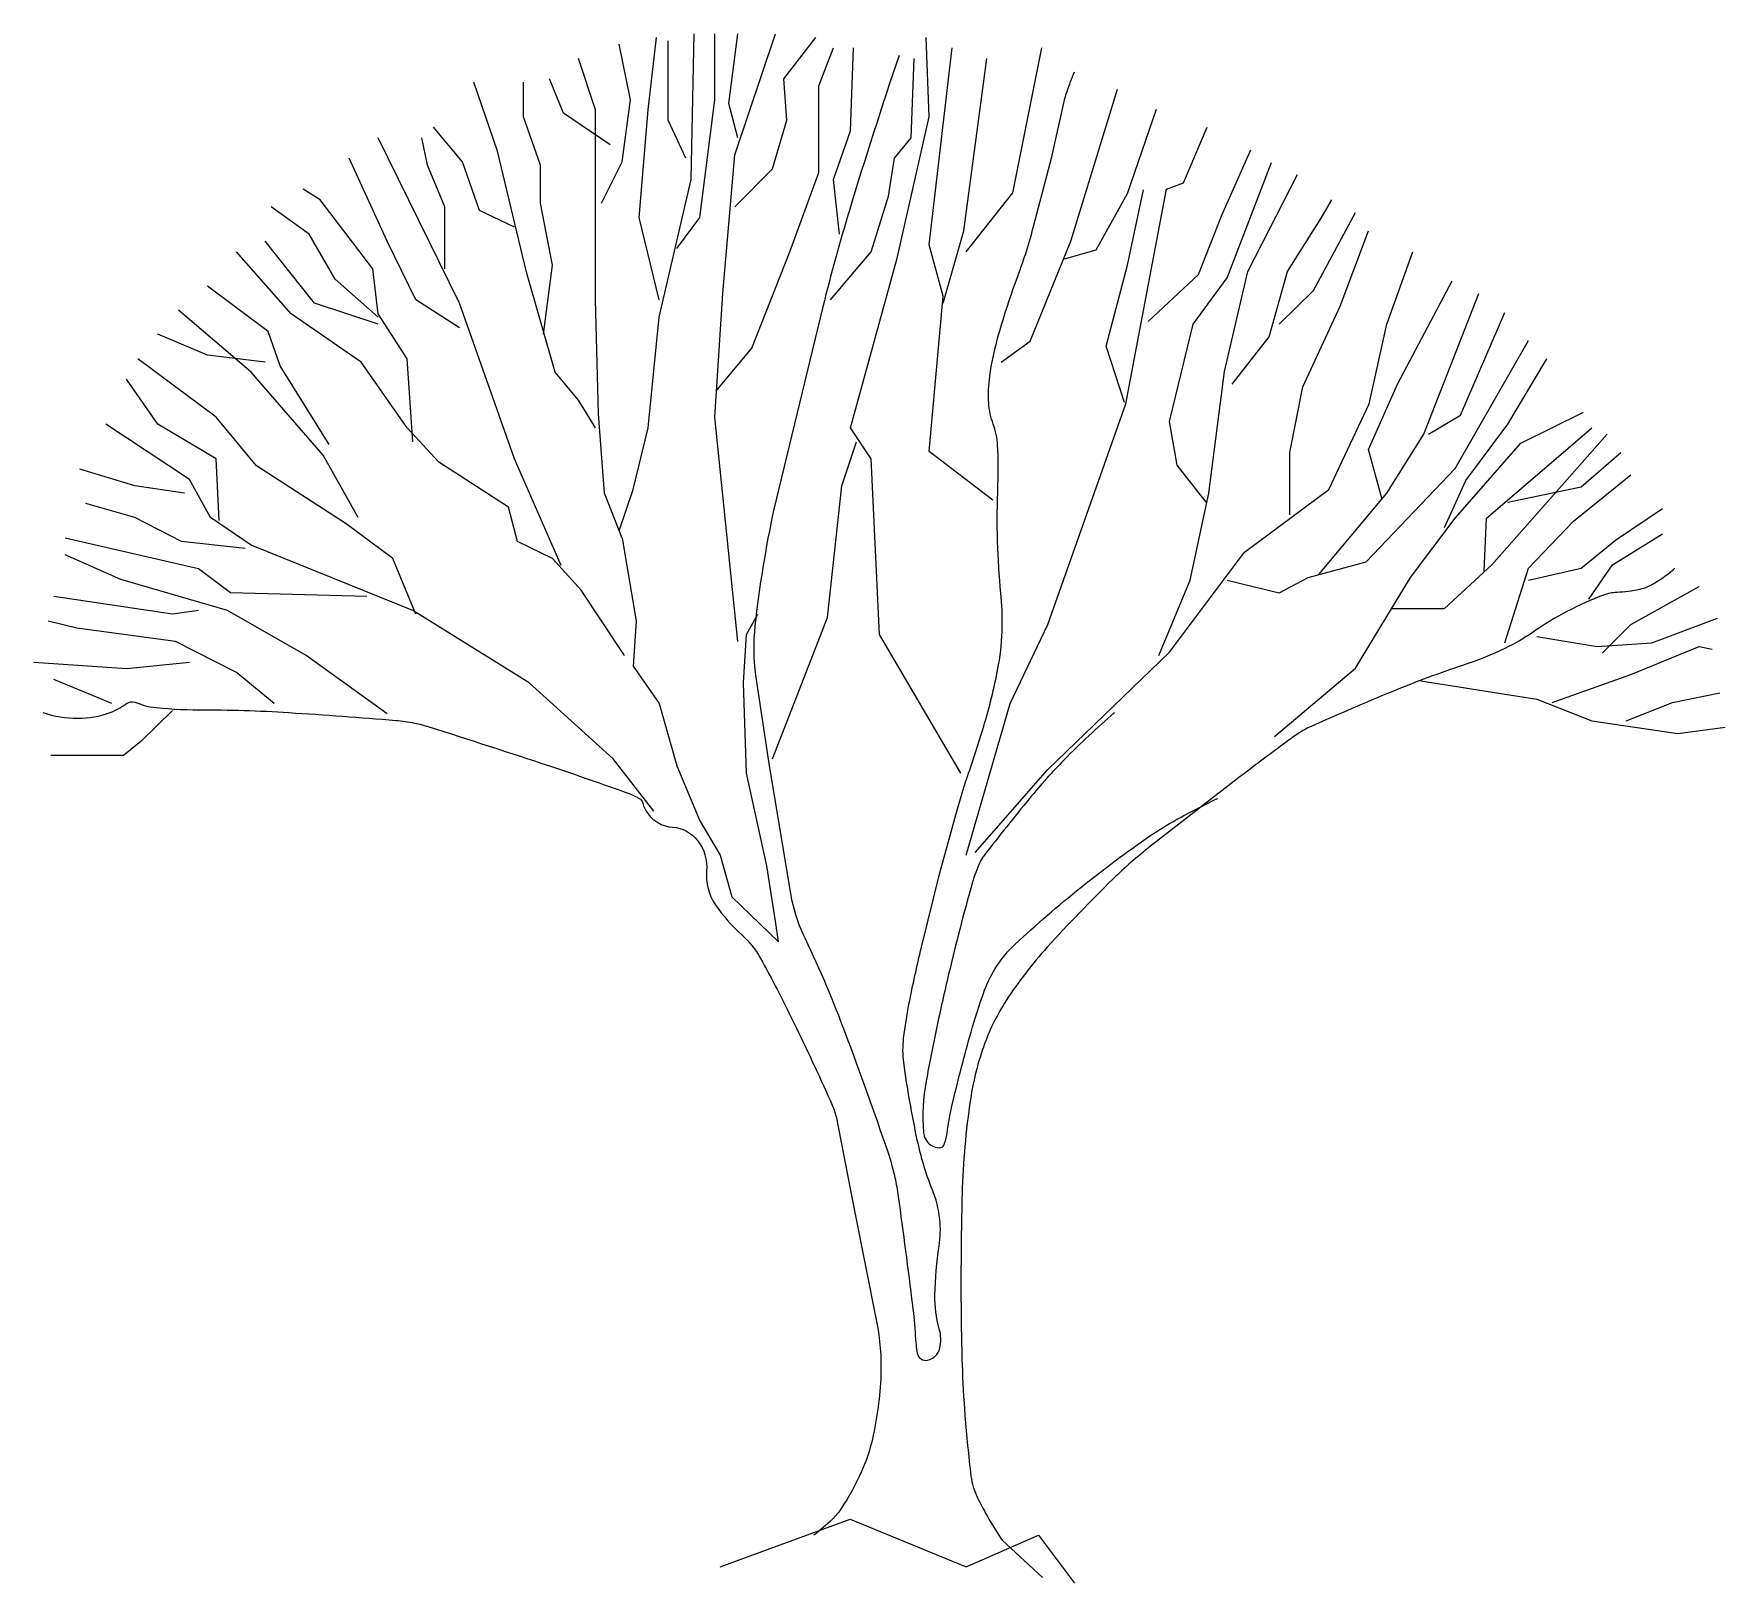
# Model space of a CAD drawing. Extents: x -5.3 to 4.8, y -0.1 to 9.2.
import ezdxf

# ---------------------------------------------------------------- set-up
doc = ezdxf.new("R2010")
doc.units = 0
doc.header["$LTSCALE"] = 100
doc.header["$MEASUREMENT"] = 0
doc.layers.add('P-ARVORE', color=2, linetype='CONTINUOUS')

msp = doc.modelspace()

# ---------------------------------------------------------------- linework, layer by layer
at = {"layer": 'P-ARVORE', "linetype": 'CONTINUOUS'}
for points in [[(-1.932, 8.212), (-1.808, 8.461), (-1.758, 8.832), (-1.826, 9.166)], [(-1.826, 6.245), (-1.741, 6.494), (-1.652, 6.865), (-1.585, 7.528), (-1.393, 8.355), (-1.375, 9.229)], [(-1.585, 7.633), (-1.705, 8.127), (-1.652, 8.773), (-1.602, 9.208)], [(-1.425, 8.482), (-1.531, 8.71), (-1.531, 9.187)], [(-1.478, 7.941), (-1.34, 8.127), (-1.251, 8.832), (-1.251, 9.229)], [(-1.113, 5.582), (-1.251, 6.928), (-1.202, 7.671), (-1.131, 8.503), (-0.886, 9.229)], [(-1.237, 7.093), (-1.028, 7.342), (-0.801, 7.92), (-0.627, 8.397), (-0.627, 8.917), (-0.539, 9.145)], [(-1.113, 8.604), (-1.166, 8.811), (-1.113, 9.229)], [(-1.131, 8.191), (-0.904, 8.419), (-0.819, 8.71), (-0.837, 8.959), (-0.645, 9.208)], [(-0.503, 8.026), (-0.539, 8.355), (-0.436, 8.646), (-0.418, 9.145)], [(0.227, 4.792), (-0.262, 5.624), (-0.312, 6.679), (-0.436, 6.865), (-0.156, 7.882), (0.036, 8.731), (0.018, 9.208)], [(0.419, 6.43), (0.036, 6.722), (0.121, 7.654), (0.036, 7.963), (0.174, 9.145)], [(0.259, 7.92), (0.539, 8.275), (0.713, 9.145)], [(-1.808, 6.202), (-1.914, 6.472), (-1.95, 6.949), (-1.968, 7.633), (-1.968, 8.296), (-1.968, 8.773), (-2.07, 9.081)], [(-0.556, 7.633), (-0.312, 7.92), (-0.209, 8.254), (-0.173, 8.482), (-0.071, 8.604), (-0.053, 9.081)], [(0.121, 7.612), (0.245, 8.047), (0.383, 9.081)], [(-1.968, 6.865), (-2.07, 7.03), (-2.209, 7.199), (-2.382, 7.798), (-2.556, 8.524), (-2.698, 8.938)], [(-2.28, 7.426), (-2.226, 7.84), (-2.297, 8.212), (-2.297, 8.44), (-2.4, 8.731), (-2.4, 8.938)], [(-1.879, 8.562), (-2.159, 8.752), (-2.244, 8.959)], [(0.468, 7.258), (0.642, 7.384), (0.887, 7.984), (1.167, 8.896)], [(0.848, 7.878), (1.039, 7.933), (1.227, 8.271), (1.401, 8.777)], [(-2.453, 8.068), (-2.663, 8.169), (-2.765, 8.461), (-2.939, 8.668)], [(0.259, 4.299), (0.522, 5.21), (0.748, 5.683), (1.216, 7.009), (1.461, 8.296), (1.564, 8.334), (1.706, 8.668)], [(-2.173, 6.038), (-2.453, 6.679), (-2.783, 7.612), (-3.272, 8.604)], [(-2.872, 7.819), (-2.872, 8.191), (-2.975, 8.44), (-3.01, 8.604)], [(1.351, 7.502), (1.653, 7.785), (1.794, 8.14), (1.968, 8.532)], [(-2.783, 7.464), (-3.045, 7.633), (-3.219, 7.984), (-3.446, 8.482)], [(1.699, 6.418), (1.525, 6.641), (1.479, 6.903), (1.621, 7.486), (1.826, 7.764), (2.092, 8.456)], [(1.415, 5.497), (1.603, 5.949), (1.716, 6.472), (1.809, 7.203), (1.95, 7.802), (2.248, 8.385)], [(-3.063, 6.781), (-3.099, 7.279), (-3.272, 7.549), (-3.304, 7.819), (-3.62, 8.233), (-3.723, 8.296)], [(1.209, 7.017), (1.099, 7.355), (1.227, 7.84), (1.323, 8.292)], [(1.855, 7.127), (2.078, 7.41), (2.188, 7.802), (2.39, 8.123), (2.454, 8.233)], [(-3.272, 7.528), (-3.531, 7.756), (-3.687, 8.026), (-3.914, 8.191)], [(2.138, 7.486), (2.344, 7.688), (2.596, 8.157)], [(2.202, 6.342), (2.202, 6.717), (2.28, 7.11), (2.504, 7.595), (2.674, 8.047)], [(-3.272, 7.486), (-3.655, 7.612), (-3.95, 7.984)], [(-1.794, 5.497), (-2.053, 5.89), (-2.226, 6.08), (-2.436, 6.181), (-2.489, 6.388), (-2.907, 6.658), (-3.099, 6.865), (-3.375, 7.258), (-3.794, 7.549), (-4.123, 7.92)], [(0.312, 4.315), (0.748, 4.814), (1.479, 5.518), (1.929, 6.118), (2.436, 6.494), (2.677, 7.009), (2.784, 7.486), (2.94, 7.92)], [(2.755, 6.434), (2.674, 6.734), (2.848, 7.127), (3.177, 7.747)], [(-3.567, 6.764), (-3.861, 7.237), (-3.932, 7.443), (-4.297, 7.714)], [(2.376, 5.983), (2.784, 6.472), (3.007, 6.827), (3.337, 7.671)], [(-3.393, 6.325), (-3.602, 6.7), (-4.035, 7.199), (-4.471, 7.57)], [(3.035, 6.827), (3.227, 6.941), (3.493, 7.557)], [(-3.95, 7.258), (-4.297, 7.3), (-4.595, 7.426)], [(1.826, 5.949), (2.138, 5.873), (2.312, 5.966), (2.66, 6.059), (3.195, 6.62), (3.635, 7.389)], [(-3.045, 5.746), (-3.184, 6.08), (-3.464, 6.287), (-4.003, 6.637), (-4.244, 6.928), (-4.716, 7.279)], [(3.131, 6.266), (3.259, 6.548), (3.511, 6.886), (3.745, 7.279)], [(-4.226, 6.308), (-4.244, 6.679), (-4.595, 6.886), (-4.783, 7.156)], [(2.11, 5.012), (2.596, 5.421), (2.926, 5.966), (3.195, 6.321), (3.589, 6.772), (3.964, 6.958)], [(-1.617, 4.564), (-1.861, 4.877), (-2.365, 5.333), (-3.063, 5.768), (-4.035, 6.16), (-4.279, 6.325), (-4.404, 6.553), (-4.907, 6.886)], [(2.816, 5.78), (3.131, 5.78), (3.415, 6.042), (4.106, 6.827)], [(3.369, 6.004), (3.383, 6.321), (3.73, 6.62), (4.014, 6.865)], [(-0.904, 4.877), (-0.574, 5.725), (-0.489, 6.515), (-0.4, 6.781)], [(3.511, 6.418), (3.95, 6.51), (4.188, 6.717)], [(-4.435, 6.472), (-4.733, 6.515), (-5.063, 6.616)], [(3.493, 5.573), (3.635, 6.021), (3.904, 6.304), (4.248, 6.582)], [(-4.07, 6.139), (-4.453, 6.181), (-4.733, 6.325), (-5.028, 6.409)], [(3.635, 5.949), (3.95, 6.021), (4.156, 6.19), (4.44, 6.38)], [(-3.34, 5.852), (-4.159, 5.873), (-4.35, 6.017), (-5.152, 6.202)], [(-1.808, 6.202), (-1.723, 5.704), (-1.741, 5.434), (-1.585, 5.21), (-1.478, 4.835), (-1.34, 4.505), (-1.219, 4.299), (-1.149, 4.049), (-0.868, 3.779), (-0.886, 3.902), (-0.939, 4.235), (-1.06, 4.792), (-1.078, 5.333), (-1.06, 5.624), (-0.993, 5.746)], [(3.996, 5.835), (4.138, 6.042), (4.44, 6.228)], [(-3.219, 5.147), (-3.705, 5.497), (-4.177, 5.768), (-4.818, 5.953), (-5.152, 6.101)], [(4.078, 5.514), (4.248, 5.683), (4.659, 5.911)], [(-4.35, 5.768), (-4.506, 5.746), (-5.219, 5.852)], [(-3.896, 5.21), (-4.123, 5.396), (-4.489, 5.582), (-5.081, 5.662), (-5.254, 5.704)], [(3.684, 5.611), (4.046, 5.552), (4.376, 5.573), (4.769, 5.721)], [(3.776, 5.215), (4.248, 5.383), (4.659, 5.552), (4.737, 5.535)], [(-4.404, 5.455), (-4.783, 5.417), (-5.34, 5.455)], [(-4.872, 5.21), (-5.219, 5.354)], [(2.989, 5.345), (3.684, 5.236), (4.014, 5.105), (4.532, 5.029), (4.815, 5.067)], [(4.22, 5.105), (4.5, 5.215), (4.783, 5.274)], [(-4.506, 5.168), (-4.698, 4.982), (-4.801, 4.898), (-5.237, 4.898)], [(-1.219, 0.027), (-0.439, 0.314), (0.259, 0.027), (0.692, 0.217), (0.908, -0.071)]]:
    msp.add_lwpolyline(points, dxfattribs=at)
for points in [[(-0.145, 9.098, 0.007967), (-0.443, 8.169, 0.012983), (-0.602, 7.591), (-0.897, 6.375, 0.024959), (-1.01, 5.675, 0.060142), (-1.007, 5.379), (-0.925, 4.835), (-0.79, 4.033, 0.057092), (-0.709, 3.798, -0.02286), (-0.468, 3.231, -0.006217), (-0.213, 2.519, -0.029412), (-0.17, 2.365, -0.019074), (-0.15, 2.251, -0.00335), (-0.064, 1.597, -0.017926), (-0.047, 1.413, 0.032118), (-0.035, 1.31, 0.424495), (0.027, 1.268, 0.287399), (0.1, 1.339, 0.127274), (0.097, 1.456, -0.071477), (0.071, 1.66, -0.034427), (0.096, 1.953, 0.063928), (0.1, 2.112, 0.069573), (0.054, 2.295, -0.042681), (-0.035, 2.589, -0.019489), (-0.116, 3.054, -0.062662), (-0.117, 3.201, -0.018763), (-0.085, 3.405, -0.011146), (-0.01, 3.746), (0.1, 4.193), (0.206, 4.577, -0.013301), (0.273, 4.791, 0.009402), (0.369, 5.092, 0.027316), (0.453, 5.442, 0.042847), (0.475, 5.67, 0.027268), (0.467, 5.872, -0.017716), (0.447, 6.181, -0.016681), (0.449, 6.521, 0.023687), (0.447, 6.76, 0.075637), (0.421, 6.886, -0.075222), (0.394, 7.013, -0.048371), (0.4, 7.175, -0.034032), (0.447, 7.401, -0.020802), (0.561, 7.753, 0.022942), (0.663, 8.072), (0.773, 8.49), (0.851, 8.841, -0.02798), (0.864, 8.883, -0.009712), (0.908, 9.001)], [(4.514, 6.021, -0.050771), (4.393, 5.931, -0.077822), (4.301, 5.894, -0.047818), (4.165, 5.876, 0.080253), (4.085, 5.86, 0.016617), (3.988, 5.821, 0.013094), (3.869, 5.763, 0.035075), (3.662, 5.638, -0.043475), (3.493, 5.54, -0.030066), (3.245, 5.44, 0.017702), (2.819, 5.282, 0.007143), (2.33, 5.072, 0.042707), (2.252, 5.029, 0.011782), (2.181, 4.979, 0.002963), (1.904, 4.771), (1.365, 4.353, 0.026788), (1.139, 4.155, 0.014184), (0.745, 3.746, 0.040684), (0.499, 3.427, 0.056432), (0.369, 3.167, 0.05056), (0.284, 2.833, 0.03063), (0.234, 2.268, 0.006566), (0.227, 1.72, 0.007527), (0.234, 1.242, 0.012242), (0.251, 0.936, 0.010225), (0.287, 0.571, 0.083946), (0.325, 0.446, 0.0364), (0.475, 0.187), (0.475, 0.187), (0.717, -0.037)], [(-5.286, 5.155, 0.080767), (-5.074, 5.121, 0.089137), (-4.882, 5.155, 0.073291), (-4.789, 5.206, -0.182573), (-4.747, 5.219, -0.092994), (-4.697, 5.205, 0.082151), (-4.641, 5.189, 0.02963), (-4.347, 5.172, -0.016184), (-3.808, 5.155, -0.005068), (-3.166, 5.108, -0.028496), (-3.053, 5.092, -0.027697), (-2.968, 5.07, -0.00316), (-2.244, 4.835, -0.006204), (-1.766, 4.669, -0.047146), (-1.705, 4.64, -0.194222), (-1.684, 4.612, 0.093065), (-1.652, 4.548, 0.219493), (-1.505, 4.467, -0.215094), (-1.354, 4.387, -0.187752), (-1.3, 4.204, 0.172011), (-1.248, 4.003, 0.060572), (-1.089, 3.821, -0.082587), (-0.978, 3.682, -0.007753), (-0.875, 3.491, -0.006658), (-0.762, 3.264, -0.008534), (-0.546, 2.799, -0.052817), (-0.521, 2.72), (-0.415, 2.175), (-0.28, 1.5, -0.0575), (-0.254, 1.178, -0.047874), (-0.305, 0.795, -0.04905), (-0.37, 0.599, -0.039915), (-0.493, 0.377, -0.052941), (-0.546, 0.312, -0.030747), (-0.656, 0.217)], [(1.149, 5.155, 0.018201), (0.847, 4.872, 0.024273), (0.639, 4.64, 0.006123), (0.366, 4.298, 0.054416), (0.341, 4.256, 0.042296), (0.295, 4.134, 0.009759), (0.153, 3.585, 0.006745), (0.08, 3.258, 0.007034), (0.018, 2.943, 0.063223), (0.002, 2.636, 0.22917), (0.046, 2.559, 0.150105), (0.099, 2.543, 0.292343), (0.124, 2.559, 0.078614), (0.144, 2.628, -0.028829), (0.178, 2.817, -0.010822), (0.288, 3.237, -0.017817), (0.369, 3.488, -0.118394), (0.551, 3.763, -0.036976), (1.365, 4.417, -0.024231), (1.518, 4.511, -0.015441), (1.77, 4.64)]]:
    msp.add_lwpolyline(points, format="xyb", dxfattribs=at)

doc.saveas('drawing.dxf')
